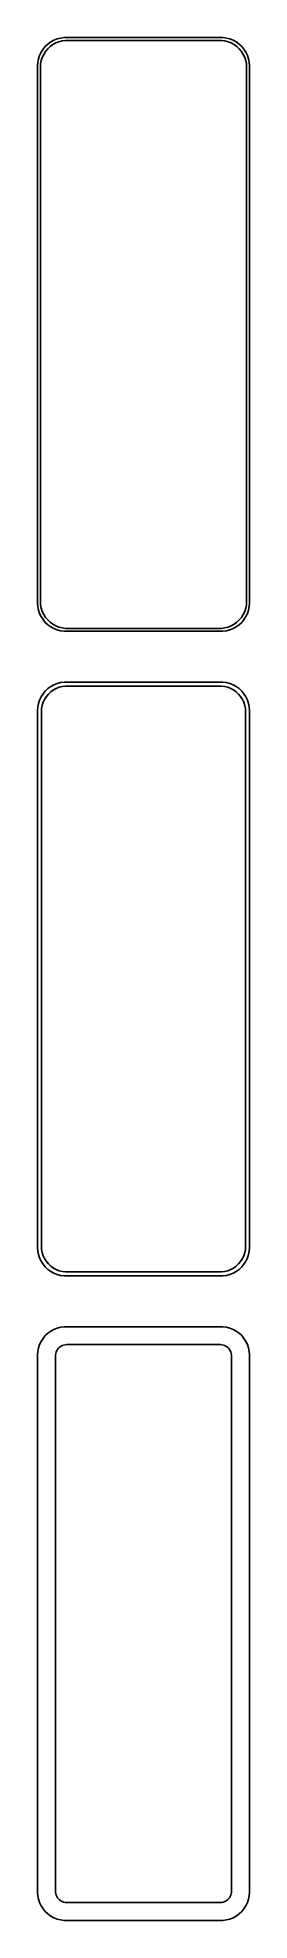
# Model space of a CAD drawing. Header units: metres. Extents: x -19 to 19, y 290 to 622.
import ezdxf

# ---------------------------------------------------------------- set-up
doc = ezdxf.new("R2010")
doc.units = ezdxf.units.M

msp = doc.modelspace()

# ---------------------------------------------------------------- linework, layer by layer
for p, q in [((-18.1315, 619.909), (-18.3989, 619.341)), ((-17.7951, 620.439), (-18.1315, 619.909)), ((-17.9164, 618.999), (-17.6624, 619.538)), ((-17.3948, 620.923), (-17.7951, 620.439)), ((-17.6624, 619.538), (-17.3428, 620.042)), ((-16.9371, 621.353), (-17.3948, 620.923)), ((-17.3428, 620.042), (-16.9626, 620.502)), ((-16.9626, 620.502), (-16.5278, 620.91)), ((-16.4291, 621.722), (-16.9371, 621.353)), ((-16.5278, 620.91), (-16.0452, 621.261)), ((-15.8789, 622.024), (-16.4291, 621.722)), ((-16.0452, 621.261), (-15.5224, 621.548)), ((-15.2951, 622.255), (-15.8789, 622.024)), ((-15.5224, 621.548), (-14.9678, 621.768)), ((-14.6869, 622.411), (-15.2951, 622.255)), ((-14.9678, 621.768), (-14.3901, 621.916)), ((-14.0639, 622.49), (-14.6869, 622.411)), ((-14.3901, 621.916), (-13.7982, 621.991)), ((14.0639, 622.49), (-14.0639, 622.49)), ((-13.7982, 621.991), (13.7982, 621.991)), ((13.7982, 621.991), (14.3901, 621.916)), ((14.6869, 622.411), (14.0639, 622.49)), ((14.3901, 621.916), (14.9678, 621.768)), ((15.2951, 622.255), (14.6869, 622.411)), ((14.9678, 621.768), (15.5224, 621.548)), ((15.8789, 622.024), (15.2951, 622.255)), ((15.5224, 621.548), (16.0452, 621.261)), ((16.4291, 621.722), (15.8789, 622.024)), ((16.0452, 621.261), (16.5278, 620.91)), ((16.9371, 621.353), (16.4291, 621.722)), ((16.5278, 620.91), (16.9626, 620.502)), ((17.3948, 620.923), (16.9371, 621.353)), ((16.9626, 620.502), (17.3428, 620.042)), ((17.3428, 620.042), (17.6624, 619.538)), ((17.7951, 620.439), (17.3948, 620.923)), ((17.6624, 619.538), (17.9164, 618.999)), ((18.1315, 619.909), (17.7951, 620.439)), ((18.3989, 619.341), (18.1315, 619.909)), ((-18.7106, 618.127), (-18.75, 617.5)), ((-18.75, 617.5), (-18.75, 522.5)), ((-18.5929, 618.743), (-18.7106, 618.127)), ((-18.3989, 619.341), (-18.5929, 618.743)), ((-18.25, 617.25), (-18.2125, 617.845)), ((-18.25, 522.75), (-18.25, 617.25)), ((-18.2125, 617.845), (-18.1008, 618.431)), ((-18.1008, 618.431), (-17.9164, 618.999)), ((17.9164, 618.999), (18.1008, 618.431)), ((18.1008, 618.431), (18.2125, 617.845)), ((18.2125, 617.845), (18.25, 617.25)), ((18.25, 617.25), (18.25, 522.75)), ((18.5929, 618.743), (18.3989, 619.341)), ((18.7106, 618.127), (18.5929, 618.743)), ((18.75, 617.5), (18.7106, 618.127)), ((18.75, 522.5), (18.75, 617.5)), ((-18.75, 522.5), (-18.7106, 521.873)), ((-18.7106, 521.873), (-18.5929, 521.257)), ((-18.5929, 521.257), (-18.3989, 520.659)), ((-18.3989, 520.659), (-18.1315, 520.091)), ((-18.2125, 522.155), (-18.25, 522.75)), ((-18.1008, 521.569), (-18.2125, 522.155)), ((-18.1315, 520.091), (-17.7951, 519.561)), ((-17.9164, 521.001), (-18.1008, 521.569)), ((-17.6624, 520.462), (-17.9164, 521.001)), ((-17.7951, 519.561), (-17.3948, 519.077)), ((-17.3428, 519.958), (-17.6624, 520.462)), ((-16.9626, 519.498), (-17.3428, 519.958)), ((-16.5278, 519.09), (-16.9626, 519.498)), ((16.9626, 519.498), (16.5278, 519.09)), ((17.3428, 519.958), (16.9626, 519.498)), ((17.6624, 520.462), (17.3428, 519.958)), ((17.3948, 519.077), (17.7951, 519.561)), ((17.9164, 521.001), (17.6624, 520.462)), ((17.7951, 519.561), (18.1315, 520.091)), ((18.1008, 521.569), (17.9164, 521.001)), ((18.2125, 522.155), (18.1008, 521.569)), ((18.1315, 520.091), (18.3989, 520.659)), ((18.25, 522.75), (18.2125, 522.155)), ((18.3989, 520.659), (18.5929, 521.257)), ((18.5929, 521.257), (18.7106, 521.873)), ((18.7106, 521.873), (18.75, 522.5)), ((-17.3948, 519.077), (-16.9371, 518.647)), ((-16.9371, 518.647), (-16.4291, 518.278)), ((-16.0452, 518.739), (-16.5278, 519.09)), ((-16.4291, 518.278), (-15.8789, 517.976)), ((-15.5224, 518.452), (-16.0452, 518.739)), ((-15.8789, 517.976), (-15.2951, 517.745)), ((-14.9678, 518.232), (-15.5224, 518.452)), ((-15.2951, 517.745), (-14.6869, 517.589)), ((-14.3901, 518.084), (-14.9678, 518.232)), ((-14.6869, 517.589), (-14.0639, 517.51)), ((-13.7982, 518.009), (-14.3901, 518.084)), ((-14.0639, 517.51), (14.0639, 517.51)), ((13.7982, 518.009), (-13.7982, 518.009)), ((14.3901, 518.084), (13.7982, 518.009)), ((14.0639, 517.51), (14.6869, 517.589)), ((14.9678, 518.232), (14.3901, 518.084)), ((14.6869, 517.589), (15.2951, 517.745)), ((15.5224, 518.452), (14.9678, 518.232)), ((15.2951, 517.745), (15.8789, 517.976)), ((16.0452, 518.739), (15.5224, 518.452)), ((15.8789, 517.976), (16.4291, 518.278)), ((16.5278, 519.09), (16.0452, 518.739)), ((16.4291, 518.278), (16.9371, 518.647)), ((16.9371, 518.647), (17.3948, 519.077)), ((-17.7951, 506.439), (-18.1315, 505.909)), ((-17.3948, 506.923), (-17.7951, 506.439)), ((-16.9371, 507.353), (-17.3948, 506.923)), ((-17.204, 505.941), (-16.8375, 506.384)), ((-16.4291, 507.722), (-16.9371, 507.353)), ((-16.8375, 506.384), (-16.4184, 506.778)), ((-15.8789, 508.024), (-16.4291, 507.722)), ((-16.4184, 506.778), (-15.9532, 507.116)), ((-15.9532, 507.116), (-15.4494, 507.393)), ((-15.2951, 508.255), (-15.8789, 508.024)), ((-15.4494, 507.393), (-14.9148, 507.604)), ((-14.6869, 508.411), (-15.2951, 508.255)), ((-14.9148, 507.604), (-14.3579, 507.747)), ((-14.0639, 508.49), (-14.6869, 508.411)), ((-14.3579, 507.747), (-13.7875, 507.819)), ((14.0639, 508.49), (-14.0639, 508.49)), ((-13.7875, 507.819), (13.7875, 507.819)), ((13.7875, 507.819), (14.3579, 507.747)), ((14.6869, 508.411), (14.0639, 508.49)), ((14.3579, 507.747), (14.9148, 507.604)), ((15.2951, 508.255), (14.6869, 508.411)), ((14.9148, 507.604), (15.4494, 507.393)), ((15.8789, 508.024), (15.2951, 508.255)), ((15.4494, 507.393), (15.9532, 507.116)), ((16.4291, 507.722), (15.8789, 508.024)), ((15.9532, 507.116), (16.4184, 506.778)), ((16.4184, 506.778), (16.8375, 506.384)), ((16.9371, 507.353), (16.4291, 507.722)), ((16.8375, 506.384), (17.204, 505.941)), ((17.3948, 506.923), (16.9371, 507.353)), ((17.7951, 506.439), (17.3948, 506.923)), ((18.1315, 505.909), (17.7951, 506.439)), ((-18.7106, 504.127), (-18.75, 503.5)), ((-18.75, 503.5), (-18.75, 408.5)), ((-18.5929, 504.743), (-18.7106, 504.127)), ((-18.3989, 505.341), (-18.5929, 504.743)), ((-18.1315, 505.909), (-18.3989, 505.341)), ((-18.0784, 503.25), (-18.0423, 503.824)), ((-18.0784, 408.75), (-18.0784, 503.25)), ((-18.0423, 503.824), (-17.9346, 504.389)), ((-17.9346, 504.389), (-17.7569, 504.935)), ((-17.7569, 504.935), (-17.5121, 505.456)), ((-17.5121, 505.456), (-17.204, 505.941)), ((17.204, 505.941), (17.5121, 505.456)), ((17.5121, 505.456), (17.7569, 504.935)), ((17.7569, 504.935), (17.9346, 504.389)), ((17.9346, 504.389), (18.0423, 503.824)), ((18.0423, 503.824), (18.0784, 503.25)), ((18.0784, 503.25), (18.0784, 408.75)), ((18.3989, 505.341), (18.1315, 505.909)), ((18.5929, 504.743), (18.3989, 505.341)), ((18.7106, 504.127), (18.5929, 504.743)), ((18.75, 503.5), (18.7106, 504.127)), ((18.75, 408.5), (18.75, 503.5)), ((-18.75, 408.5), (-18.7106, 407.873)), ((-18.7106, 407.873), (-18.5929, 407.257)), ((-18.5929, 407.257), (-18.3989, 406.659)), ((-18.3989, 406.659), (-18.1315, 406.091)), ((-18.0423, 408.176), (-18.0784, 408.75)), ((-17.9346, 407.611), (-18.0423, 408.176)), ((-17.7569, 407.065), (-17.9346, 407.611)), ((-17.5121, 406.544), (-17.7569, 407.065)), ((-17.204, 406.059), (-17.5121, 406.544)), ((17.5121, 406.544), (17.204, 406.059)), ((17.7569, 407.065), (17.5121, 406.544)), ((17.9346, 407.611), (17.7569, 407.065)), ((18.0423, 408.176), (17.9346, 407.611)), ((18.0784, 408.75), (18.0423, 408.176)), ((18.1315, 406.091), (18.3989, 406.659)), ((18.3989, 406.659), (18.5929, 407.257)), ((18.5929, 407.257), (18.7106, 407.873)), ((18.7106, 407.873), (18.75, 408.5)), ((-18.1315, 406.091), (-17.7951, 405.561)), ((-17.7951, 405.561), (-17.3948, 405.077)), ((-17.3948, 405.077), (-16.9371, 404.647)), ((-16.8375, 405.616), (-17.204, 406.059)), ((-16.9371, 404.647), (-16.4291, 404.278)), ((-16.4184, 405.222), (-16.8375, 405.616)), ((-16.4291, 404.278), (-15.8789, 403.976)), ((-15.9532, 404.884), (-16.4184, 405.222)), ((-15.4494, 404.607), (-15.9532, 404.884)), ((-15.8789, 403.976), (-15.2951, 403.745)), ((-14.9148, 404.396), (-15.4494, 404.607)), ((-15.2951, 403.745), (-14.6869, 403.589)), ((-14.3579, 404.253), (-14.9148, 404.396)), ((-14.6869, 403.589), (-14.0639, 403.51)), ((-13.7875, 404.181), (-14.3579, 404.253)), ((-14.0639, 403.51), (14.0639, 403.51)), ((13.7875, 404.181), (-13.7875, 404.181)), ((14.3579, 404.253), (13.7875, 404.181)), ((14.0639, 403.51), (14.6869, 403.589)), ((14.9148, 404.396), (14.3579, 404.253)), ((14.6869, 403.589), (15.2951, 403.745)), ((15.4494, 404.607), (14.9148, 404.396)), ((15.2951, 403.745), (15.8789, 403.976)), ((15.9532, 404.884), (15.4494, 404.607)), ((15.8789, 403.976), (16.4291, 404.278)), ((16.4184, 405.222), (15.9532, 404.884)), ((16.8375, 405.616), (16.4184, 405.222)), ((16.4291, 404.278), (16.9371, 404.647)), ((17.204, 406.059), (16.8375, 405.616)), ((16.9371, 404.647), (17.3948, 405.077)), ((17.3948, 405.077), (17.7951, 405.561)), ((17.7951, 405.561), (18.1315, 406.091)), ((-17.3948, 392.923), (-17.7951, 392.439)), ((-16.9371, 393.353), (-17.3948, 392.923)), ((-16.4291, 393.722), (-16.9371, 393.353)), ((-15.8789, 394.024), (-16.4291, 393.722)), ((-15.2951, 394.255), (-15.8789, 394.024)), ((-14.6869, 394.411), (-15.2951, 394.255)), ((-14.0639, 394.49), (-14.6869, 394.411)), ((14.0639, 394.49), (-14.0639, 394.49)), ((14.6869, 394.411), (14.0639, 394.49)), ((15.2951, 394.255), (14.6869, 394.411)), ((15.8789, 394.024), (15.2951, 394.255)), ((16.4291, 393.722), (15.8789, 394.024)), ((16.9371, 393.353), (16.4291, 393.722)), ((17.3948, 392.923), (16.9371, 393.353)), ((17.7951, 392.439), (17.3948, 392.923)), ((-18.7106, 390.127), (-18.75, 389.5)), ((-18.5929, 390.743), (-18.7106, 390.127)), ((-18.3989, 391.341), (-18.5929, 390.743)), ((-18.1315, 391.909), (-18.3989, 391.341)), ((-17.7951, 392.439), (-18.1315, 391.909)), ((-15.593, 389.514), (-15.5434, 389.775)), ((-15.5434, 389.775), (-15.4615, 390.027)), ((-15.4615, 390.027), (-15.3487, 390.266)), ((-15.3487, 390.266), (-15.2067, 390.49)), ((-15.2067, 390.49), (-15.0378, 390.694)), ((-15.0378, 390.694), (-14.8447, 390.875)), ((-14.8447, 390.875), (-14.6304, 391.031)), ((-14.6304, 391.031), (-14.3982, 391.159)), ((-14.3982, 391.159), (-14.1519, 391.256)), ((-14.1519, 391.256), (-13.8953, 391.322)), ((-13.8953, 391.322), (-13.6325, 391.355)), ((-13.6325, 391.355), (13.6325, 391.355)), ((13.6325, 391.355), (13.8953, 391.322)), ((13.8953, 391.322), (14.1519, 391.256)), ((14.1519, 391.256), (14.3982, 391.159)), ((14.3982, 391.159), (14.6304, 391.031)), ((14.6304, 391.031), (14.8447, 390.875)), ((14.8447, 390.875), (15.0378, 390.694)), ((15.0378, 390.694), (15.2067, 390.49)), ((15.2067, 390.49), (15.3487, 390.266)), ((15.3487, 390.266), (15.4615, 390.027)), ((15.4615, 390.027), (15.5434, 389.775)), ((15.5434, 389.775), (15.593, 389.514)), ((18.1315, 391.909), (17.7951, 392.439)), ((18.3989, 391.341), (18.1315, 391.909)), ((18.5929, 390.743), (18.3989, 391.341)), ((18.7106, 390.127), (18.5929, 390.743)), ((18.75, 389.5), (18.7106, 390.127)), ((-18.75, 389.5), (-18.75, 294.5)), ((-15.6096, 389.25), (-15.593, 389.514)), ((-15.6096, 294.75), (-15.6096, 389.25)), ((15.593, 389.514), (15.6096, 389.25)), ((15.6096, 389.25), (15.6096, 294.75)), ((18.75, 294.5), (18.75, 389.5)), ((-18.75, 294.5), (-18.7106, 293.873)), ((-18.7106, 293.873), (-18.5929, 293.257)), ((-18.5929, 293.257), (-18.3989, 292.659)), ((-15.593, 294.486), (-15.6096, 294.75)), ((-15.5434, 294.225), (-15.593, 294.486)), ((-15.4615, 293.973), (-15.5434, 294.225)), ((-15.3487, 293.734), (-15.4615, 293.973)), ((-15.2067, 293.51), (-15.3487, 293.734)), ((-15.0378, 293.306), (-15.2067, 293.51)), ((-14.8447, 293.125), (-15.0378, 293.306)), ((-14.6304, 292.969), (-14.8447, 293.125)), ((14.8447, 293.125), (14.6304, 292.969)), ((15.0378, 293.306), (14.8447, 293.125)), ((15.2067, 293.51), (15.0378, 293.306)), ((15.3487, 293.734), (15.2067, 293.51)), ((15.4615, 293.973), (15.3487, 293.734)), ((15.5434, 294.225), (15.4615, 293.973)), ((15.593, 294.486), (15.5434, 294.225)), ((15.6096, 294.75), (15.593, 294.486)), ((18.3989, 292.659), (18.5929, 293.257)), ((18.5929, 293.257), (18.7106, 293.873)), ((18.7106, 293.873), (18.75, 294.5)), ((-18.3989, 292.659), (-18.1315, 292.091)), ((-18.1315, 292.091), (-17.7951, 291.561)), ((-17.7951, 291.561), (-17.3948, 291.077)), ((-17.3948, 291.077), (-16.9371, 290.647)), ((-16.9371, 290.647), (-16.4291, 290.278)), ((-16.4291, 290.278), (-15.8789, 289.976)), ((-15.8789, 289.976), (-15.2951, 289.745)), ((-15.2951, 289.745), (-14.6869, 289.589)), ((-14.3982, 292.841), (-14.6304, 292.969)), ((-14.1519, 292.744), (-14.3982, 292.841)), ((-13.8953, 292.678), (-14.1519, 292.744)), ((-13.6325, 292.645), (-13.8953, 292.678)), ((13.6325, 292.645), (-13.6325, 292.645)), ((13.8953, 292.678), (13.6325, 292.645)), ((14.1519, 292.744), (13.8953, 292.678)), ((14.3982, 292.841), (14.1519, 292.744)), ((14.6304, 292.969), (14.3982, 292.841)), ((14.6869, 289.589), (15.2951, 289.745)), ((15.2951, 289.745), (15.8789, 289.976)), ((15.8789, 289.976), (16.4291, 290.278)), ((16.4291, 290.278), (16.9371, 290.647)), ((16.9371, 290.647), (17.3948, 291.077)), ((17.3948, 291.077), (17.7951, 291.561)), ((17.7951, 291.561), (18.1315, 292.091)), ((18.1315, 292.091), (18.3989, 292.659)), ((-14.6869, 289.589), (-14.0639, 289.51)), ((-14.0639, 289.51), (14.0639, 289.51)), ((14.0639, 289.51), (14.6869, 289.589))]:
    msp.add_line(p, q)

doc.saveas('drawing.dxf')
